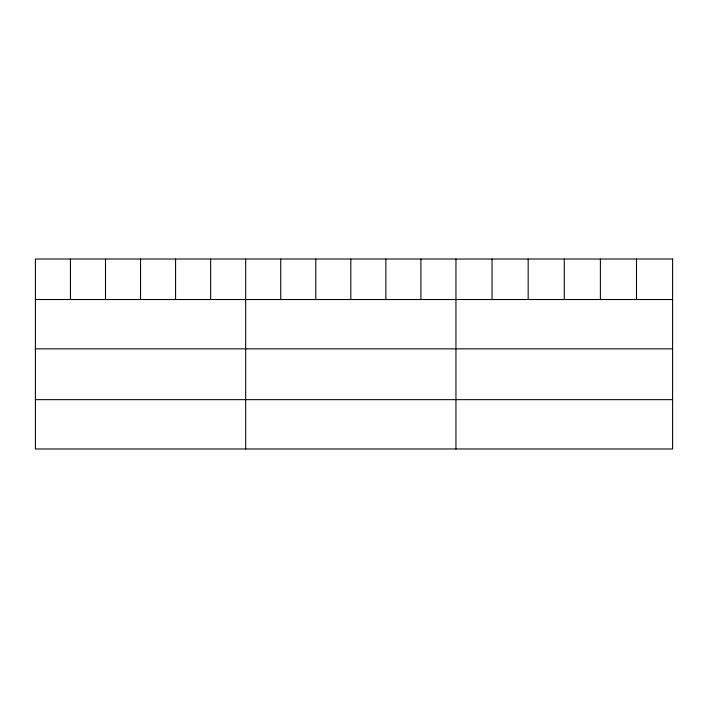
<?xml version="1.0" encoding="UTF-8"?>
<svg xmlns="http://www.w3.org/2000/svg" width="708" height="708" viewBox="0 0 708 708"><rect width="100%" height="100%" fill="white"/><g stroke="black" fill="none" stroke-linecap="round" stroke-linejoin="round"><path stroke-width="1.06" d="M35.4 299.519L672.6 299.519M35.4 348.84L672.6 348.84M35.4 399.657L672.6 399.657M636.492 259.022L636.492 299.519M600.384 259.022L600.384 299.519M564.276 259.022L564.276 299.519M528.168 259.022L528.168 299.519M492.06 259.022L492.06 299.519M455.952 259.022L455.952 448.978M420.906 259.022L420.906 299.519M385.86 259.022L385.86 299.519M350.814 259.022L350.814 299.519M315.768 259.022L315.768 299.519M280.722 259.022L280.722 299.519M245.676 259.022L245.676 448.978M210.63 259.022L210.63 299.519M175.584 259.022L175.584 299.519M140.538 259.022L140.538 299.519M105.492 259.022L105.492 299.519M70.446 259.022L70.446 299.519M672.6 259.022L35.4 259.022L35.4 448.978L672.6 448.978L672.6 259.022"/></g></svg>
